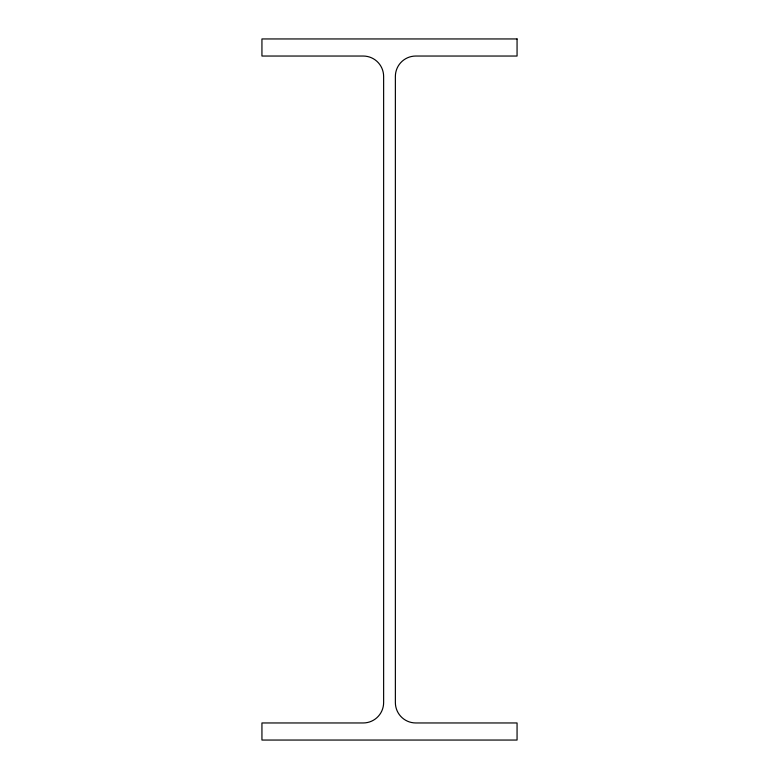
<?xml version="1.0" encoding="UTF-8"?>
<svg xmlns="http://www.w3.org/2000/svg" width="779" height="779" viewBox="0 0 779 779"><rect width="100%" height="100%" fill="white"/><g stroke="black" fill="none" stroke-linecap="round" stroke-linejoin="round"><path stroke-width="1.17" d="M517.061 38.95L261.939 38.95L261.939 56.039L363.218 56.039A20.41 20.41 0 0 1 383.628 76.459L383.628 702.541A20.41 20.41 0 0 1 363.218 722.961L261.939 722.961L261.939 740.05L517.061 740.05L517.061 722.961L415.782 722.961A20.41 20.41 0 0 1 395.372 702.541L395.372 76.459A20.41 20.41 0 0 1 415.782 56.039L517.061 56.039L517.061 38.95"/></g></svg>
